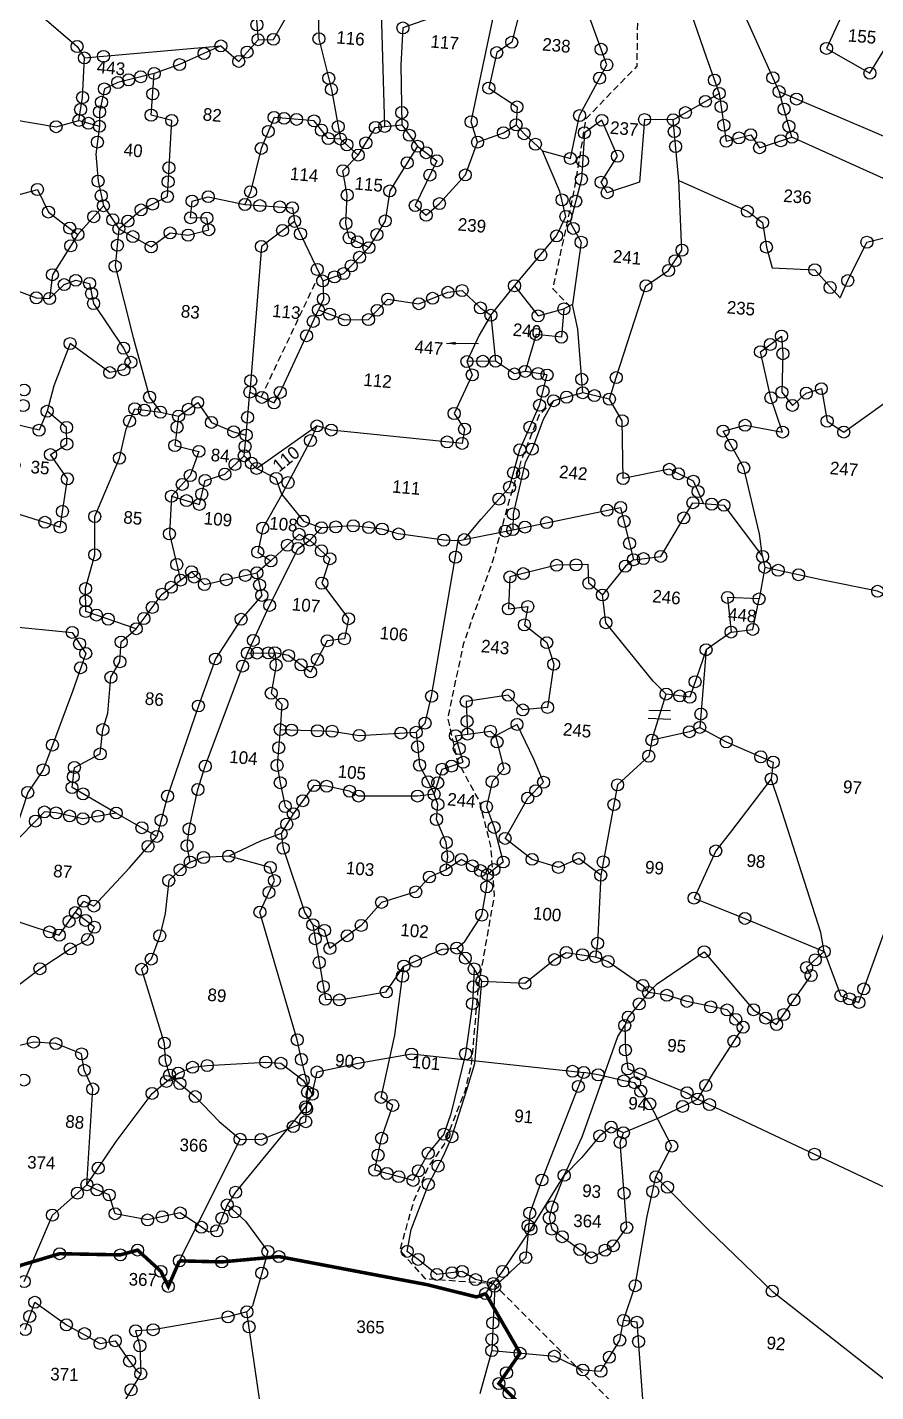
# Model space of a CAD drawing. Header units: metres. Extents: x 289133 to 292218, y 2093453 to 2100632.
# Drawn here: x 290503 to 291142, y 2096785 to 2097813 of the extents above; entities that cross this region are included whole.
import ezdxf
from ezdxf.enums import TextEntityAlignment as Align

# ---------------------------------------------------------------- set-up
doc = ezdxf.new("R2010")
doc.units = ezdxf.units.M
doc.header["$MEASUREMENT"] = 0
doc.linetypes.add('DASHED', pattern=[0.75, 0.5, -0.25])
for name, color, linetype in [('LINE_FOOTPATH', 1, 'DASHED'), ('OFF', 1, 'Continuous'), ('OTHERS', 1, 'Continuous'), ('POLY_PARCEL', 6, 'Continuous'), ('SYM_ARROW', 1, 'Continuous'), ('SYM_STONE', 1, 'Continuous'), ('TEXT_PARCEL', 7, 'Continuous'), ('V_BOUND_LINE', 7, 'Continuous')]:
    doc.layers.add(name, color=color, linetype=linetype)
doc.styles.get("Standard").update_dxf_attribs({"font": 'simplex.shx'})
doc.styles.add('TEXT_MAP', font='', dxfattribs={"height": 1.8})
doc.styles.get('TEXT_MAP').set_extended_font_data('Kruti Dev 050')
doc.dimstyles.get("Standard").update_dxf_attribs({"dimtxt": 0.18, "dimasz": 0.18, "dimexe": 0.18, "dimexo": 0.0625, "dimgap": 0.09, "dimtad": 0, "dimtih": 1, "dimtoh": 1, "dimdec": 4, "dimzin": 0, "dimdsep": 46, "dimtxsty": 'Standard', "dimcen": 0.09, "dimadec": 0, "dimazin": 0, "dimtfac": 1, "dimtdec": 4, "dimtofl": 0, "dimtmove": 0, "dimatfit": 3, "dimfxl": 1, "dimtolj": 1, "dimtzin": 0, "dimarcsym": 0})

# ---------------------------------------------------------------- blocks, each defined once
blk = doc.blocks.new('STONE')
blk.add_circle((0, 0), 0.851)
blk = doc.blocks.new('TEXTARROW')
blk.add_leader([(0.04, -0.01), (8.68, -0.01)], dimstyle='Standard', override={"dimtxt": 2.5, "dimasz": 2.5, "dimexe": 1.25, "dimexo": 0.625, "dimgap": 0.625, "dimtad": 1, "dimtih": 0, "dimtoh": 0, "dimzin": 8, "dimcen": 2.5, "dimtofl": 1})

msp = doc.modelspace()

# ---------------------------------------------------------------- linework, layer by layer
for centre in [(290507.7, 2097048.5), (290524.6, 2097047.3), (290543.9, 2097039.6), (290682.5, 2097033.4), (290792.3, 2097039.5), (290545.9, 2097027.2), (290616.7, 2097025.1), (290627.4, 2097029.5), (290638.5, 2097030.8), (290694, 2097032.5), (290721.2, 2097026), (290752, 2097032.7), (290913.5, 2097026.5), (290921.9, 2097025.6), (290932.8, 2097023.8), (290500.5, 2097019.9), (290552.3, 2097013.2), (290607.8, 2097018.8), (290710.8, 2097019.7), (290917.9, 2097015.1), (290952.1, 2097019.2), (290960.3, 2097017.8), (290597, 2097009.8), (290717.5, 2097009.2), (290964.8, 2097011.5), (290712.5, 2096999.7), (290971.6, 2097001.9), (290988.2, 2096970.1), (290556.5, 2096953.6), (290547.9, 2096941), (290890.5, 2096944.6), (290976.3, 2096947), (290540.8, 2096934.7), (290555.5, 2096937.1), (290564.7, 2096933.3), (290659.8, 2096935.4), (290973.9, 2096935.9), (290985, 2096939.1), (290653.6, 2096925.8), (290659.3, 2096920.6), (290522, 2096918.2), (290569.1, 2096919.2), (290593.6, 2096914.5), (290604.6, 2096916.9), (290618.2, 2096919.8), (290649.6, 2096915.8), (290880.1, 2096910.1), (290881.3, 2096919.7), (290634.1, 2096909), (290645.7, 2096906.3), (290684.2, 2096890.8), (290878.3, 2096886.1), (290679.5, 2096874.5), (290500.8, 2096868.1), (290854.9, 2096864.5), (290960.7, 2096865), (291063.9, 2096860.9), (290508.7, 2096852.5), (290504.9, 2096841.8), (290654.2, 2096841.5), (290668.4, 2096845.3), (290951.9, 2096838.8), (290501.5, 2096832), (290532.5, 2096835.5), (290546.1, 2096828.9), (290584.6, 2096831), (290597.8, 2096831.8), (290670, 2096834), (290853.5, 2096836.9), (290962.1, 2096837.5), (290557.9, 2096821.5), (290569.3, 2096823.5), (290587.8, 2096819.7), (290852.8, 2096824.7), (290949, 2096823.9), (290963.2, 2096822.9), (290580.1, 2096808.2), (290852.7, 2096816.1), (290899.8, 2096811.8), (290941.2, 2096811.1), (290588.5, 2096798.7), (290921.2, 2096801.5), (290934.8, 2096800.6), (290581.2, 2096786.6)]:
    msp.add_circle(centre, 4.51)
at = {"layer": 'LINE_FOOTPATH', "ltscale": 10, "flags": 128}
for points in [[(290963, 2097875.8), (290961.9, 2097783.5), (290923.5, 2097743.8), (290914.7, 2097690.4), (290898.6, 2097615.9), (290911.2, 2097602.9)], [(290679.2, 2097534.2), (290723, 2097626.9)], [(290899.2, 2097531.5), (290888.4, 2097520.8), (290875, 2097487.2), (290864.8, 2097452.9), (290853.6, 2097411.5), (290831.2, 2097348), (290819.5, 2097292.6), (290826.7, 2097260.4), (290843.2, 2097230), (290851.8, 2097196.1), (290854.5, 2097158.7), (290842.4, 2097089.8), (290837.3, 2097031.6), (290832.3, 2097011.3), (290816.8, 2096971.5), (290804.9, 2096954.5), (290793.8, 2096928.3), (290783.4, 2096891.7), (290802.3, 2096870.4), (290853.8, 2096866.6)], [(290853.8, 2096866.6), (290952.4, 2096768)]]:
    msp.add_lwpolyline(points, dxfattribs=at)
at = {"layer": 'OFF'}
msp.add_lwpolyline([(290973.3, 2097275.9), (290984, 2097310.6)], dxfattribs=at)
at = {"layer": 'OTHERS'}
for points in [[(290987.2, 2097298), (290971, 2097298.2)], [(290987.5, 2097291.4), (290970.4, 2097292.1)]]:
    msp.add_lwpolyline(points, dxfattribs=at)
at = {"layer": 'POLY_PARCEL'}
for p, q in [((290507.7, 2097048.5), (290486.9, 2097043.3)), ((290524.6, 2097047.3), (290507.7, 2097048.5)), ((290543.9, 2097039.6), (290524.6, 2097047.3)), ((290545.9, 2097027.2), (290543.9, 2097039.6)), ((290752, 2097032.7), (290792.3, 2097039.5)), ((290792.3, 2097039.5), (290921.9, 2097025.6)), ((290552.3, 2097013.2), (290545.9, 2097027.2)), ((290616.7, 2097025.1), (290627.4, 2097029.5)), ((290627.4, 2097029.5), (290638.5, 2097030.8)), ((290638.5, 2097030.8), (290682.5, 2097033.4)), ((290682.5, 2097033.4), (290694, 2097032.5)), ((290694, 2097032.5), (290710.8, 2097019.7)), ((290721.2, 2097026), (290752, 2097032.7)), ((290597, 2097009.8), (290607.8, 2097018.8)), ((290607.8, 2097018.8), (290616.7, 2097025.1)), ((290710.8, 2097019.7), (290717.5, 2097009.2)), ((290717.5, 2097009.2), (290721.2, 2097026)), ((290921.9, 2097025.6), (290890.5, 2096944.6)), ((290932.8, 2097023.8), (290921.9, 2097025.6)), ((290952.1, 2097019.2), (290932.8, 2097023.8)), ((290960.3, 2097017.8), (290952.1, 2097019.2)), ((290971.6, 2097001.9), (290960.3, 2097017.8)), ((290547.9, 2096941), (290552.3, 2097013.2)), ((290570, 2096973.6), (290597, 2097009.8)), ((290717.5, 2097009.2), (290712.5, 2096999.7)), ((290712.5, 2096999.7), (290659.8, 2096935.4)), ((290988.2, 2096970.1), (290971.6, 2097001.9)), ((290556.5, 2096953.6), (290570, 2096973.6)), ((290976.3, 2096947), (290988.2, 2096970.1)), ((290547.9, 2096941), (290556.5, 2096953.6)), ((290969.8, 2096917.4), (290976.3, 2096947)), ((290976.3, 2096947), (291015.1, 2096907.7)), ((290976.3, 2096947), (290976.3, 2096947)), ((290522, 2096918.2), (290547.9, 2096941)), ((290555.5, 2096937.1), (290547.9, 2096941)), ((290564.7, 2096933.3), (290555.5, 2096937.1)), ((290659.8, 2096935.4), (290653.6, 2096925.8)), ((290890.5, 2096944.6), (290881.3, 2096919.7)), ((290569.1, 2096919.2), (290564.7, 2096933.3)), ((290653.6, 2096925.8), (290645.7, 2096906.3)), ((290653.6, 2096925.8), (290667.2, 2096913.5)), ((290500.8, 2096868.1), (290522, 2096918.2)), ((290593.6, 2096914.5), (290569.1, 2096919.2)), ((290618.2, 2096919.8), (290593.6, 2096914.5)), ((290634.1, 2096909), (290618.2, 2096919.8)), ((290881.3, 2096919.7), (290878.3, 2096886.1)), ((290960.7, 2096865), (290969.8, 2096917.4)), ((290639.8, 2096905.3), (290634.1, 2096909)), ((290645.7, 2096906.3), (290639.8, 2096905.3)), ((290667.2, 2096913.5), (290684.2, 2096890.8)), ((291015.1, 2096907.7), (291063.9, 2096860.9)), ((290684.2, 2096890.8), (290679.5, 2096874.5)), ((290878.3, 2096886.1), (290854.9, 2096864.5)), ((290679.5, 2096874.5), (290672.6, 2096849.7)), ((290854.9, 2096864.5), (290852.7, 2096816.1)), ((290951.9, 2096838.8), (290960.7, 2096865)), ((291063.9, 2096860.9), (291158.1, 2096786.8)), ((290501.5, 2096832), (290508.7, 2096852.5)), ((290508.7, 2096852.5), (290532.5, 2096835.5)), ((290668.4, 2096845.3), (290654.2, 2096841.5)), ((290672.6, 2096849.7), (290668.4, 2096845.3)), ((290682.6, 2096747.1), (290668.4, 2096845.3)), ((290532.5, 2096835.5), (290557.9, 2096821.5)), ((290654.2, 2096841.5), (290597.8, 2096831.8)), ((290949, 2096823.9), (290951.9, 2096838.8)), ((290962.1, 2096837.5), (290951.9, 2096838.8)), ((290968.2, 2096755.4), (290962.1, 2096837.5)), ((290557.9, 2096821.5), (290569.3, 2096823.5)), ((290569.3, 2096823.5), (290580.1, 2096808.2)), ((290597.8, 2096831.8), (290584.6, 2096831)), ((290584.6, 2096831), (290587.8, 2096819.7)), ((290934.8, 2096800.6), (290949, 2096823.9)), ((290587.8, 2096819.7), (290588.5, 2096798.7)), ((290852.7, 2096816.1), (290843.7, 2096783.5)), ((290852.7, 2096816.1), (290899.8, 2096811.8)), ((290899.8, 2096811.8), (290921.2, 2096801.5)), ((290580.1, 2096808.2), (290585.2, 2096801.2)), ((290585.2, 2096801.2), (290588.5, 2096798.7)), ((290921.2, 2096801.5), (290934.8, 2096800.6)), ((290588.5, 2096798.7), (290574.9, 2096775.9))]:
    msp.add_line(p, q, dxfattribs=at)
for points in [[(290461.5, 2097949.8), (290468, 2097934.8), (290492.2, 2097879.9), (290501.6, 2097831.6), (290540.5, 2097798.3), (290546, 2097789.7)], [(291069, 2097764.3), (291023.3, 2097866.1), (291090.5, 2097885.6), (291096.7, 2097914.7), (291059.6, 2097942.6), (290993.4, 2097920.3)], [(290842, 2097726.3), (290837.2, 2097741.6), (290852.2, 2097812.8), (290863.5, 2097866.1), (290870, 2097909.9), (290865.4, 2097927), (290856.5, 2097926.5), (290853.1, 2097917.1), (290841.2, 2097906.7), (290830.9, 2097890.5), (290830.3, 2097877.8), (290816.7, 2097823.2), (290785.8, 2097812.3), (290784.2, 2097784.3), (290785.1, 2097739.2)], [(290772.1, 2097738.1), (290769.1, 2097842.3), (290792.4, 2097851.7), (290782.7, 2097872.3), (290767, 2097888.6)], [(290909.9, 2097881.8), (290893.7, 2097882.8), (290888.6, 2097874.8), (290879.7, 2097848), (290867.7, 2097801.5), (290856.4, 2097793.7), (290850.5, 2097767), (290871.7, 2097752.8), (290871, 2097739.3)], [(290890.9, 2097719.8), (290911.9, 2097714), (290918.8, 2097746.3), (290939.3, 2097784.5), (290923.3, 2097828.7), (290910.5, 2097869), (290909.9, 2097881.8)], [(290633.7, 2097850.4), (290672.7, 2097853.6), (290676.8, 2097803.4)], [(290995.6, 2097856.6), (290994.4, 2097847.9), (291014, 2097790.4), (291024, 2097763)], [(290676.8, 2097803.4), (290688.3, 2097803.7), (290710.7, 2097843.1), (290721.8, 2097839)], [(290721.8, 2097839), (290722.6, 2097804.2), (290732, 2097766), (290738.8, 2097728.6)], [(290546, 2097789.7), (290648.8, 2097798.7)], [(290648.8, 2097798.7), (290617.7, 2097784.7), (290598.6, 2097778)], [(290648.8, 2097798.7), (290662.2, 2097787.1), (290676.8, 2097803.4)], [(290541.9, 2097742.6), (290544.7, 2097759.9), (290546, 2097789.7)], [(290598.6, 2097778), (290571.2, 2097771.2), (290561.1, 2097766.4), (290557.4, 2097749.1), (290557.3, 2097738.2)], [(290572, 2097661.1), (290588.7, 2097675.2), (290608.5, 2097685.3), (290611.8, 2097742.6), (290596.3, 2097746.6), (290598.6, 2097778)], [(290357.7, 2097752.3), (290366.3, 2097759.4), (290382.9, 2097753.2), (290399.1, 2097753), (290418.8, 2097741.2), (290448.9, 2097726.2), (290473.7, 2097742.4), (290492.2, 2097743.4), (290524.7, 2097737.9), (290541.9, 2097742.6)], [(290989.3, 2097743.2), (291024, 2097763)], [(291024, 2097763), (291029.2, 2097726.9), (291047.6, 2097731.9), (291054.3, 2097722.1), (291078.7, 2097730)], [(291078.7, 2097730), (291069, 2097764.3)], [(291069, 2097764.3), (291173.2, 2097720), (291183.6, 2097712.5)], [(290541.9, 2097742.6), (290557.3, 2097738.2)], [(290557.3, 2097738.2), (290554.6, 2097717.3), (290556.3, 2097696.9), (290560.3, 2097678.4)], [(290738.8, 2097728.6), (290729.6, 2097729), (290718.9, 2097742.3), (290688.8, 2097744.9), (290679.2, 2097721.6), (290671.1, 2097688.9), (290666.9, 2097679.3)], [(290752.2, 2097716.5), (290765.1, 2097737.4), (290772.1, 2097738.1)], [(290772.1, 2097738.1), (290785.1, 2097739.2)], [(290785.1, 2097739.2), (290796.9, 2097723.2)], [(290842, 2097726.3), (290861.5, 2097733.3), (290871, 2097739.3)], [(290871, 2097739.3), (290877, 2097732.6), (290890.9, 2097719.8)], [(290989.3, 2097743.2), (290967.7, 2097743.3), (290964, 2097696.2), (290939.6, 2097688.2), (290935, 2097696.1), (290947.3, 2097715.7), (290935.6, 2097742.7), (290922.4, 2097733.3), (290920.2, 2097698.3), (290911.6, 2097665.7), (290920, 2097650.9), (290913.5, 2097604.1)], [(290993.5, 2097697.4), (290989.3, 2097743.2)], [(290752.2, 2097716.5), (290738.8, 2097728.6)], [(290796.9, 2097723.2), (290811.3, 2097712.3), (290795.1, 2097678.5), (290803.3, 2097671.2), (290813.3, 2097680), (290832.8, 2097701.6), (290842, 2097726.3)], [(290993.5, 2097697.4), (291045.1, 2097674.2), (291056.6, 2097665.8), (291059.4, 2097647.2), (291063.8, 2097631.5), (291095.9, 2097630.1), (291115, 2097608.9), (291120.7, 2097622), (291135.1, 2097650.9), (291163.8, 2097658.3), (291159.8, 2097678.8), (291147.5, 2097698.8), (291078.7, 2097730)], [(290760.2, 2097646.8), (290745.4, 2097654.2), (290742.9, 2097665), (290743.9, 2097686.4), (290740.6, 2097704.7), (290752.2, 2097716.5)], [(290796.9, 2097723.2), (290775.9, 2097689.5), (290772.5, 2097666.9), (290760.2, 2097646.8)], [(290869.8, 2097618.1), (290901.5, 2097655.6), (290908.5, 2097670.3), (290904, 2097689.2), (290890.9, 2097719.8)], [(290941.3, 2097532.7), (290946.4, 2097548.9), (290968.8, 2097618.1), (290985.8, 2097629.6), (290995.9, 2097644.9), (290993.5, 2097697.4)], [(290478.9, 2097685.3), (290489.8, 2097684.9), (290510.7, 2097690.6), (290519, 2097673.6), (290541.2, 2097656.7)], [(290624.1, 2097656.2), (290639.6, 2097660.3), (290638.3, 2097669.1), (290626, 2097669.3), (290627.1, 2097681.9), (290639.3, 2097685.2), (290666.9, 2097679.3)], [(290541.2, 2097656.7), (290560.3, 2097678.4)], [(290560.3, 2097678.4), (290572, 2097661.1)], [(290666.9, 2097679.3), (290702.6, 2097676.9), (290704.3, 2097666.6)], [(290704.3, 2097666.6), (290679.3, 2097647.7), (290670.6, 2097538)], [(290704.3, 2097666.6), (290725.4, 2097621.7)], [(290541.2, 2097656.7), (290521.9, 2097626.4), (290519.8, 2097608.5)], [(290572, 2097661.1), (290569.2, 2097632.8), (290582.8, 2097579.2), (290595.1, 2097534.2), (290603.3, 2097522.9)], [(290572, 2097661.1), (290596.3, 2097647.3), (290610.5, 2097657.9), (290624.1, 2097656.2)], [(290725.4, 2097621.7), (290741.3, 2097627.3), (290760.2, 2097646.8)], [(290477.7, 2097634), (290487.7, 2097628.8), (290491.1, 2097616), (290509.8, 2097609), (290519.8, 2097608.5)], [(290519.8, 2097608.5), (290530.9, 2097619), (290539.5, 2097622.2), (290549.9, 2097619.9), (290552.9, 2097604.7), (290575.5, 2097571.1), (290581.1, 2097560.5), (290575.8, 2097554.8), (290565.1, 2097552.7), (290535.3, 2097574.6), (290522.9, 2097542.8), (290518, 2097523.6)], [(290725.4, 2097621.7), (290726, 2097608), (290722.2, 2097599.9)], [(290722.2, 2097599.9), (290741.8, 2097592.4), (290759.9, 2097592.6), (290774.4, 2097608), (290797.9, 2097604.6), (290819.7, 2097613.2), (290830.4, 2097614.5), (290844.2, 2097601.4), (290852.1, 2097595.9)], [(290852.1, 2097595.9), (290869.8, 2097618.1)], [(290869.8, 2097618.1), (290887.6, 2097595.4), (290907, 2097600.7)], [(290913.5, 2097604.1), (290907, 2097600.7)], [(290921.2, 2097537.5), (290917.5, 2097585.3), (290913.5, 2097604.1)], [(290670.6, 2097538), (290688.8, 2097529.9), (290693.5, 2097537.8), (290722.2, 2097599.9)], [(290852.1, 2097595.9), (290843.3, 2097580.9), (290834, 2097561)], [(290852.1, 2097595.9), (290855.6, 2097561.3)], [(290907, 2097600.7), (290905.1, 2097579.4), (290886, 2097581.5), (290877.8, 2097553.6)], [(291056.6, 2097414.2), (291054.2, 2097431.2), (291042.4, 2097481), (291026.8, 2097508.7), (291043.4, 2097513), (291071.6, 2097507.9), (291062.8, 2097533.8), (291054.9, 2097568.4), (291070.8, 2097580.2), (291071.9, 2097566.9), (291071.1, 2097537.9), (291079, 2097528), (291089.5, 2097537.2), (291100.8, 2097540.6), (291105.2, 2097516), (291117.7, 2097507.9), (291162.7, 2097540), (291174.3, 2097550.9)], [(290834, 2097561), (290838, 2097551), (290824.4, 2097521.9), (290832.2, 2097510.2), (290830.4, 2097499.4), (290731.9, 2097509.4), (290721.1, 2097512.5)], [(290832, 2097426.9), (290844.7, 2097442.3), (290866.1, 2097466.3), (290873.9, 2097494.6), (290888.7, 2097528.1), (290894.3, 2097550.9), (290877.8, 2097553.6)], [(290855.6, 2097561.3), (290834, 2097561)], [(290877.8, 2097553.6), (290869.7, 2097551.7), (290855.6, 2097561.3)], [(290667.8, 2097505.7), (290670.6, 2097538)], [(290921.2, 2097537.5), (290899.2, 2097531.5), (290891.3, 2097517.3), (290883.2, 2097495.1), (290877.9, 2097485.1), (290868.8, 2097446.3), (290868.5, 2097434.4)], [(290941.3, 2097532.7), (290921.2, 2097537.5)], [(291012.1, 2097454.1), (291004.5, 2097470.9), (290986.4, 2097479.9), (290951.5, 2097472.9), (290950.9, 2097516.4), (290941.3, 2097532.7)], [(290483.3, 2097504.6), (290492.2, 2097499.3), (290497.6, 2097482.9), (290487.4, 2097452.1), (290490.3, 2097445.3), (290497.8, 2097445.9), (290527.8, 2097436.3), (290533.2, 2097472.7), (290520.5, 2097490.9), (290532.8, 2097498.9), (290532.6, 2097511.4), (290518, 2097523.6)], [(290518, 2097523.6), (290511.9, 2097509.3), (290494.6, 2097513.5)], [(290585.1, 2097359.8), (290547.1, 2097372.8), (290546.9, 2097390), (290553.8, 2097415.5), (290553.8, 2097444.3), (290572.4, 2097488.2), (290577.4, 2097510.1), (290584, 2097525.4), (290603.3, 2097522.9)], [(290603.3, 2097522.9), (290616.9, 2097520)], [(290616.9, 2097520), (290631.3, 2097530.3), (290641.6, 2097515.2), (290658.4, 2097508.2)], [(290616.9, 2097520), (290614.1, 2097497.7), (290632.2, 2097493.4), (290625.7, 2097475.1), (290611.6, 2097459.6)], [(290675.7, 2097480.5), (290721.1, 2097512.5)], [(290721.1, 2097512.5), (290716.2, 2097501.5), (290694.6, 2097460.8)], [(290658.4, 2097508.2), (290667.8, 2097505.7)], [(290666.4, 2097490.1), (290667.8, 2097505.7)], [(290611.6, 2097459.6), (290632.6, 2097453.4), (290636.9, 2097471.5), (290651.8, 2097476.3), (290666.4, 2097490.1)], [(290675.7, 2097480.5), (290666.4, 2097490.1)], [(290694.6, 2097460.8), (290690.4, 2097473), (290675.7, 2097480.5)], [(290611.6, 2097459.6), (290610, 2097431.2), (290618.5, 2097396.4)], [(290694.6, 2097460.8), (290680.3, 2097435.6), (290676.5, 2097417.5), (290686.5, 2097410.9)], [(290694.6, 2097460.8), (290710.9, 2097440.9), (290724.5, 2097435.9)], [(290868.5, 2097434.4), (290949.7, 2097451.2), (290959.4, 2097411.7)], [(290959.4, 2097411.7), (290979.9, 2097414.3), (291004.1, 2097454.7), (291012.1, 2097454.1)], [(291012.1, 2097454.1), (291027.5, 2097452.8), (291056.6, 2097414.2)], [(290686.5, 2097410.9), (290707.6, 2097431), (290715.8, 2097426.6)], [(290724.5, 2097435.9), (290715.8, 2097426.6)], [(290827.5, 2097425.9), (290816.5, 2097426.5), (290782.6, 2097431.2), (290770.2, 2097434.9), (290748.4, 2097437.3), (290724.5, 2097435.9)], [(290832, 2097426.9), (290868.5, 2097434.4)], [(290668.7, 2097341.4), (290685.5, 2097377.4), (290706.9, 2097420.3), (290715.8, 2097426.6)], [(290715.8, 2097426.6), (290730.8, 2097412.5), (290724.8, 2097394.1), (290744.9, 2097367.3), (290741.8, 2097352.2), (290728.9, 2097350.7), (290716.3, 2097327.2), (290699.8, 2097339.6), (290689.4, 2097341.7)], [(290795.8, 2097281.8), (290802.5, 2097288.7), (290807.4, 2097308.9), (290827.5, 2097425.9)], [(290827.5, 2097425.9), (290832, 2097426.9)], [(290686.5, 2097410.9), (290675.9, 2097401.9)], [(290936, 2097385.2), (290925.8, 2097394), (290925.3, 2097408.1), (290901.5, 2097407.6), (290866.4, 2097398.8), (290865.2, 2097374.7), (290879.8, 2097376.5), (290877.3, 2097362.7), (290894.1, 2097349.3), (290899.3, 2097333), (290894.7, 2097300.5), (290876, 2097298.6), (290865.1, 2097309.7), (290833.5, 2097305), (290834.5, 2097280.4)], [(290959.4, 2097411.7), (290953.3, 2097406.9), (290936, 2097385.2)], [(291056.6, 2097414.2), (291058.2, 2097406)], [(290675.9, 2097401.9), (290679.6, 2097384.9), (290664, 2097366.9), (290644.6, 2097337), (290631.9, 2097301.6), (290608.7, 2097233.8), (290600.5, 2097203.4)], [(290618.5, 2097396.4), (290626.7, 2097402.7), (290636.4, 2097393.1), (290675.9, 2097401.9)], [(291058.2, 2097406), (291053.9, 2097382.2)], [(291162.2, 2097379.3), (291143.2, 2097388), (291101.8, 2097396.4), (291058.2, 2097406)], [(290585.1, 2097359.8), (290604.5, 2097385.8), (290618.5, 2097396.4)], [(290437.1, 2097377.2), (290450.9, 2097363.7), (290463.2, 2097374), (290486.3, 2097361.9), (290536.9, 2097357), (290547, 2097341.2), (290537, 2097312.6), (290522, 2097272.2), (290515, 2097253.5), (290503.4, 2097236.5), (290489.8, 2097195.1)], [(290984, 2097310.6), (290974.2, 2097320.3), (290938.6, 2097364.3), (290936, 2097385.2)], [(291053.9, 2097382.2), (291030.2, 2097383.4), (291032.8, 2097357.3)], [(291032.8, 2097357.3), (291049.2, 2097359.3), (291053.9, 2097382.2)], [(290570, 2097221), (290536.7, 2097240.1), (290538.5, 2097255.3), (290557.9, 2097265.5), (290559.9, 2097283.8), (290563.7, 2097296.2), (290566, 2097323.2), (290572.8, 2097334.9), (290573.7, 2097349.8), (290585.1, 2097359.8)], [(291032.8, 2097357.3), (291014, 2097344)], [(290625.7, 2097184), (290623.3, 2097196.4), (290624.9, 2097209), (290631.5, 2097238.7), (290637, 2097256.3), (290668.7, 2097341.4)], [(290668.7, 2097341.4), (290689.4, 2097341.7)], [(290689.4, 2097341.7), (290690.3, 2097332.4), (290686.7, 2097311.2), (290694.7, 2097303), (290693.5, 2097283.8)], [(291014, 2097344), (291001.8, 2097308.2), (290984, 2097310.6)], [(291014, 2097344), (291009.3, 2097285.5)], [(290934.7, 2097174.1), (290918.2, 2097186.8), (290902.9, 2097180), (290883, 2097186.1), (290862.7, 2097201.9), (290879.8, 2097232.3), (290891.7, 2097244.2), (290884.4, 2097261.6), (290871.7, 2097287.7), (290855.6, 2097279.1)], [(291009.3, 2097285.5), (291001.5, 2097282.2), (290973.3, 2097275.9)], [(291009.3, 2097285.5), (291029.2, 2097274.5), (291064.6, 2097259.3), (291063.1, 2097246.7)], [(290693.5, 2097283.8), (290691.1, 2097256.8), (290693.5, 2097243.8), (290697.2, 2097225.9), (290703.3, 2097220.5)], [(290693.5, 2097283.8), (290732.5, 2097282.6), (290752.9, 2097279.4), (290795.8, 2097281.8)], [(290795.8, 2097281.8), (290798.4, 2097257), (290804.8, 2097244.5), (290809.3, 2097235.2)], [(290809.3, 2097235.2), (290815.3, 2097254), (290831.2, 2097259.2), (290825.4, 2097279.2), (290834.5, 2097280.4)], [(290834.5, 2097280.4), (290851.7, 2097282.6), (290855.6, 2097279.1)], [(290855.6, 2097279.1), (290861.8, 2097254.3), (290853, 2097244.6), (290848.7, 2097225.6), (290854.4, 2097210.2), (290861.3, 2097184.1), (290849.5, 2097174.6)], [(290973.3, 2097275.9), (290970.9, 2097263.8), (290947.4, 2097242.2), (290934.7, 2097174.1)], [(291103, 2097116.6), (291115.5, 2097083.4), (291129.1, 2097078.3), (291132.7, 2097088.5), (291172.7, 2097198.8), (291191.7, 2097254.5), (291197.4, 2097264.5)], [(291063.1, 2097246.7), (291033.2, 2097207.6), (291021.3, 2097192.4), (291005, 2097156.9), (291043.3, 2097141.6), (291103, 2097116.6)], [(291103, 2097116.6), (291100.3, 2097130.9), (291069.3, 2097228.1), (291063.1, 2097246.7)], [(290809.3, 2097235.2), (290796.8, 2097233.8), (290752.4, 2097233.8), (290745.7, 2097237.4), (290728.4, 2097241.2), (290718.8, 2097241.6), (290703.3, 2097220.5)], [(290818.3, 2097178.1), (290819.6, 2097188.1), (290818.4, 2097198.8), (290811.1, 2097216.1), (290812.1, 2097227.5), (290809.3, 2097235.2)], [(290570, 2097221), (290544.9, 2097216.7), (290524.7, 2097221.1), (290515.9, 2097221.8), (290489.8, 2097195.1)], [(290600.5, 2097203.4), (290570, 2097221)], [(290703.3, 2097220.5), (290694.1, 2097205.5)], [(290539.2, 2097146), (290545.6, 2097154.6), (290553.2, 2097150.9), (290580, 2097179.7), (290600.5, 2097203.4)], [(290694.1, 2097205.5), (290678.6, 2097199.8), (290654.7, 2097188.5)], [(290694.1, 2097205.5), (290695.7, 2097194.4), (290712.1, 2097145.9), (290718, 2097136.9)], [(290625.7, 2097184), (290618.1, 2097178.1), (290609.5, 2097170.1), (290606.9, 2097145.2), (290602.8, 2097128.5), (290596.4, 2097111), (290589.1, 2097103.3), (290606.2, 2097047.7), (290606.8, 2097034.5), (290610.2, 2097023.6), (290629.5, 2097007.4), (290647.6, 2096988.7), (290663.2, 2096975.3)], [(290654.7, 2097188.5), (290635.7, 2097187.5), (290625.7, 2097184)], [(290663.2, 2096975.3), (290679, 2096975.2), (290712.7, 2096988.5), (290714.3, 2097016.1), (290709.4, 2097035.4), (290706.3, 2097050.2), (290678.2, 2097146.4), (290689.1, 2097170.1), (290686, 2097180), (290654.7, 2097188.5)], [(290849.5, 2097174.6), (290829.8, 2097186), (290818.3, 2097178.1)], [(290818.3, 2097178.1), (290805.8, 2097172.8), (290795.5, 2097161.6), (290769.8, 2097153.7), (290754.4, 2097136.3), (290730.9, 2097119), (290726.8, 2097132.6), (290718, 2097136.9)], [(290826.4, 2097119.3), (290832.5, 2097124.2), (290845.2, 2097144.1), (290848.9, 2097165.3), (290849.5, 2097174.6)], [(290934.7, 2097174.1), (290932.4, 2097122.9), (290930.9, 2097112.7)], [(290466.5, 2097154.6), (290498.1, 2097138.6), (290527.1, 2097129), (290539.2, 2097146)], [(290411.7, 2097040.1), (290454, 2097013.1), (290473.7, 2097026.7), (290478.2, 2097077.7), (290512.6, 2097103.7), (290535.4, 2097118.6), (290548.4, 2097125.8), (290553.6, 2097135), (290539.2, 2097146)], [(290718, 2097136.9), (290727.5, 2097080.7), (290738, 2097080.2), (290773.3, 2097086.3), (290786.5, 2097105.7)], [(290786.5, 2097105.7), (290795.2, 2097109.3), (290815.3, 2097118.5), (290826.4, 2097119.3)], [(290826.4, 2097119.3), (290832.8, 2097111.7), (290839.5, 2097103.6)], [(290845.3, 2097094.3), (290877.7, 2097092.8), (290900, 2097110.6), (290908.8, 2097116), (290930.9, 2097112.7)], [(290930.9, 2097112.7), (290940.3, 2097109.2), (290966.4, 2097091.1), (290970.8, 2097085.8)], [(290970.8, 2097085.8), (290977.1, 2097092.4), (291012.6, 2097116.5), (291049.8, 2097072.8), (291067.1, 2097061.6), (291093.1, 2097098.6), (291089.7, 2097104.6), (291103, 2097116.6)], [(290793.5, 2096944.3), (290764.6, 2096951.9), (290769.8, 2096976), (290778.2, 2097000.8), (290769.4, 2097006.8), (290779.7, 2097053.8), (290786.5, 2097105.7)], [(290839.5, 2097103.6), (290838.1, 2097077.4), (290833, 2097039.6), (290822, 2096994.4), (290816.7, 2096979.1), (290804.9, 2096964.7), (290793.5, 2096944.3)], [(290845.3, 2097094.3), (290839.5, 2097103.6)], [(290805, 2096941.3), (290816.6, 2096963.2), (290822.7, 2096977.2), (290833.7, 2097011.8), (290839.9, 2097032.4), (290845.3, 2097094.3)], [(290970.8, 2097085.8), (290955.5, 2097067.3), (290952.8, 2097061)], [(291007.7, 2097005.6), (291019.5, 2097025.2), (291041.9, 2097059.7), (291029.9, 2097072.7), (290999.6, 2097079.1), (290984.5, 2097083.7), (290970.8, 2097085.8)], [(290907.2, 2096948.1), (290920.7, 2096977.2), (290947.6, 2097052.7), (290952.8, 2097061)], [(290952.8, 2097061), (290953.3, 2097042.5), (290955.1, 2097028.3), (290999.7, 2097010.3), (291007.7, 2097005.6)], [(291007.7, 2097005.6), (290978.3, 2096991.1), (290951.8, 2096980.2)], [(291007.7, 2097005.6), (291095.7, 2096964), (291214.8, 2096907.8)], [(290907.2, 2096948.1), (290898, 2096924.3), (290896, 2096916.1), (290897.9, 2096907.6), (290927.6, 2096886), (290944.3, 2096895.1), (290954.3, 2096908.7), (290949.4, 2096972.9), (290951.8, 2096980.2)], [(290951.8, 2096980.2), (290942.5, 2096984.5), (290934, 2096977.8), (290920.2, 2096961.4), (290907.2, 2096948.1)], [(290617.6, 2096883.7), (290663.2, 2096975.3)], [(290853.8, 2096866.6), (290860.8, 2096875.7), (290882.1, 2096907.6), (290907.2, 2096948.1)], [(290853.8, 2096866.6), (290840.5, 2096869.6), (290830.5, 2096875.8), (290811.4, 2096873.5), (290797.4, 2096884.8), (290789.1, 2096890.8), (290791.9, 2096907.3), (290805, 2096941.3)], [(290848.1, 2096859), (290853.8, 2096866.6)]]:
    msp.add_lwpolyline(points, dxfattribs=at)
msp.add_lwpolyline([(291121.6, 2097833.7), (291104.7, 2097796.9), (291137.4, 2097778.2), (291159.4, 2097814.1)], close=True, dxfattribs=at)
at = {"layer": 'V_BOUND_LINE', "const_width": 2.65}
for points in [[(290617.6, 2096883.7), (290609.2, 2096864.4), (290603.6, 2096875.8), (290586.1, 2096891.8), (290573.1, 2096888.2), (290527.4, 2096889.1), (290498, 2096880.3), (290484.3, 2096870.2), (290440.6, 2096810.7)], [(290848.1, 2096859), (290841.2, 2096856.5), (290804.3, 2096865.7), (290692.5, 2096886.9), (290649.5, 2096882.9), (290617.6, 2096883.7)], [(291252.4, 2096451.3), (291172.3, 2096522.6), (291159.9, 2096535.8), (291112.1, 2096577), (291049.1, 2096626.3), (290946.6, 2096703.3), (290921.5, 2096728.2), (290865.7, 2096784), (290858.1, 2096791.3), (290874, 2096814.1), (290848.1, 2096859)]]:
    msp.add_lwpolyline(points, dxfattribs=at)

# ---------------------------------------------------------------- block references
at = {"layer": 'SYM_ARROW', "xscale": 2.791438101820972, "yscale": 2.791438101820972, "zscale": 2.791438101820972, "rotation": 359.8798309107396}
msp.add_blockref('TEXTARROW', (290818.5, 2097574.8), dxfattribs=at)
at = {"layer": 'SYM_STONE', "xscale": 5.299400462306718, "yscale": 5.299400462306718, "zscale": 5.299400462306718, "rotation": 354.9656378856341}
for p in [(290675.9, 2097814.6), (290676.8, 2097803.4), (290688.3, 2097803.7), (290722.6, 2097804.2), (290785.8, 2097812.3), (290540.5, 2097798.3), (290648.8, 2097798.7), (290668.5, 2097794.1), (290856.4, 2097793.7), (290867.7, 2097801.5), (290935, 2097796.2), (291104.7, 2097796.9), (290546, 2097789.7), (290560.4, 2097790.9), (290617.7, 2097784.7), (290636.1, 2097793), (290662.2, 2097787.1), (290939.3, 2097784.5), (290579.3, 2097773.2), (290588.5, 2097775.5), (290598.6, 2097778), (290730, 2097774.4), (290933.9, 2097774.5), (291020.3, 2097773), (291064.3, 2097774.8), (291137.4, 2097778.2), (290561.1, 2097766.4), (290571.2, 2097771.2), (290597.5, 2097762.6), (290732, 2097766), (290850.5, 2097767), (291024, 2097763), (291069, 2097764.3), (290544.7, 2097759.9), (290558.9, 2097756.3), (290871.7, 2097752.8), (291013.5, 2097757), (291025.4, 2097753), (291082.1, 2097758.7), (290541.9, 2097742.6), (290543.2, 2097750.9), (290557.4, 2097749.1), (290596.3, 2097746.6), (290611.8, 2097742.6), (290688.8, 2097744.9), (290696.3, 2097744.2), (290705.8, 2097743.4), (290718.9, 2097742.3), (290784.9, 2097748.6), (290837.2, 2097741.6), (290918.8, 2097746.3), (290935.6, 2097742.7), (290967.7, 2097743.3), (290989.3, 2097743.2), (290998.5, 2097748.5), (291072.7, 2097751.1), (290524.7, 2097737.9), (290549.1, 2097740.5), (290557.3, 2097738.2), (290684.5, 2097734.4), (290724.5, 2097735.3), (290737.1, 2097738), (290765.1, 2097737.4), (290772.1, 2097738.1), (290785.1, 2097739.2), (290790.7, 2097731.5), (290861.5, 2097733.3), (290871, 2097739.3), (290877, 2097732.6), (290922.4, 2097733.3), (290990.1, 2097734.2), (291027.4, 2097739), (291047.6, 2097731.9), (291076.4, 2097738.2), (290555.8, 2097726.3), (290679.2, 2097721.6), (290729.6, 2097729), (290738.8, 2097728.6), (290743.7, 2097724.2), (290757.9, 2097725.7), (290796.9, 2097723.2), (290842, 2097726.3), (290885.6, 2097724.7), (290991.1, 2097723), (291029.2, 2097726.9), (291038.8, 2097729.5), (291054.3, 2097722.1), (291070.3, 2097727.3), (291078.7, 2097730), (290752.2, 2097716.5), (290803.4, 2097718.3), (290811.3, 2097712.3), (290911.9, 2097714), (290921.1, 2097712), (290947.3, 2097715.7), (290609.7, 2097707), (290740.6, 2097704.7), (290789.1, 2097710.8), (290806.1, 2097701.5), (290832.8, 2097701.6), (290510.7, 2097690.6), (290556.3, 2097696.9), (290609.1, 2097696.5), (290920.2, 2097698.3), (290935, 2097696.1), (290558.7, 2097685.9), (290608.5, 2097685.3), (290627.1, 2097681.9), (290639.3, 2097685.2), (290671.1, 2097688.9), (290743.9, 2097686.4), (290775.9, 2097689.5), (290813.3, 2097680), (290905.6, 2097682.8), (290915.9, 2097681.8), (290939.6, 2097688.2), (290519, 2097673.6), (290553.1, 2097670.1), (290560.3, 2097678.4), (290588.7, 2097675.2), (290597.4, 2097679.6), (290666.9, 2097679.3), (290678.1, 2097678.5), (290693.1, 2097677.5), (290702.6, 2097676.9), (290795.1, 2097678.5), (290803.3, 2097671.2), (290908.5, 2097670.3), (291045.1, 2097674.2), (290535, 2097661.5), (290567.4, 2097667.8), (290572, 2097661.1), (290578.8, 2097666.8), (290626, 2097669.3), (290638.3, 2097669.1), (290639.6, 2097660.3), (290695.2, 2097659.8), (290704.3, 2097666.6), (290742.9, 2097665), (290772.5, 2097666.9), (290914.1, 2097661.3), (291056.6, 2097665.8), (290541.2, 2097656.7), (290582.5, 2097655.1), (290610.5, 2097657.9), (290624.1, 2097656.2), (290708.7, 2097657.2), (290745.4, 2097654.2), (290751.5, 2097651.2), (290766.2, 2097656.6), (290901.5, 2097655.6), (290920, 2097650.9), (291135.1, 2097650.9), (290535.8, 2097648.2), (290570.9, 2097648.6), (290596.3, 2097647.3), (290679.3, 2097647.7), (290753.2, 2097639.6), (290760.2, 2097646.8), (290889.6, 2097641.4), (290995.9, 2097644.9), (291059.4, 2097647.2), (290569.2, 2097632.8), (290721.3, 2097630.4), (290746.9, 2097633.1), (290985.8, 2097629.6), (290990.7, 2097637), (291095.9, 2097630.1), (290521.9, 2097626.4), (290530.9, 2097619), (290539.5, 2097622.2), (290549.9, 2097619.9), (290725.4, 2097621.7), (290734.3, 2097624.8), (290741.3, 2097627.3), (291120.7, 2097622), (290509.8, 2097609), (290519.8, 2097608.5), (290551.4, 2097612.3), (290808.2, 2097608.7), (290819.7, 2097613.2), (290830.4, 2097614.5), (290869.8, 2097618.1), (290968.8, 2097618.1), (291107.4, 2097616.8), (290552.9, 2097604.7), (290722.2, 2097599.9), (290726, 2097608), (290766.5, 2097599.6), (290774.4, 2097608), (290797.9, 2097604.6), (290844.2, 2097601.4), (290907, 2097600.7), (290718.3, 2097591.3), (290730.6, 2097596.7), (290741.8, 2097592.4), (290759.9, 2097592.6), (290852.1, 2097595.9), (290887.6, 2097595.4), (290713.3, 2097580.5), (290886, 2097581.5), (290905.1, 2097579.4), (291070.8, 2097580.2), (290535.3, 2097574.6), (290575.5, 2097571.1), (291054.9, 2097568.4), (291062.4, 2097573.9), (290581.1, 2097560.5), (290834, 2097561), (290845.9, 2097561.2), (290855.6, 2097561.3), (291071.9, 2097566.9), (290565.1, 2097552.7), (290575.8, 2097554.8), (290671.3, 2097546.6), (290838, 2097551), (290869.7, 2097551.7), (290877.8, 2097553.6), (290887.6, 2097552), (290894.3, 2097550.9), (290920.4, 2097547.7), (290946.4, 2097548.9), (290500.6, 2097539.6), (290670.6, 2097538), (290693.5, 2097537.8), (290891.3, 2097538.7), (290921.2, 2097537.5), (291071.1, 2097537.9), (291089.5, 2097537.2), (291100.8, 2097540.6), (290500, 2097527.9), (290595.1, 2097534.2), (290631.3, 2097530.3), (290679.7, 2097534), (290688.8, 2097529.9), (290888.7, 2097528.1), (290899.2, 2097531.5), (290909, 2097534.2), (290930, 2097535.4), (290941.3, 2097532.7), (291062.8, 2097533.8), (291079, 2097528), (290518, 2097523.6), (290580, 2097516.2), (290584, 2097525.4), (290591.2, 2097524.4), (290603.3, 2097522.9), (290616.9, 2097520), (290624.4, 2097525.1), (290668.9, 2097519), (290824.4, 2097521.9), (290950.9, 2097516.4), (291105.2, 2097516), (290511.9, 2097509.3), (290532.6, 2097511.4), (290615.8, 2097511.6), (290641.6, 2097515.2), (290658.4, 2097508.2), (290667.8, 2097505.7), (290721.1, 2097512.5), (290731.9, 2097509.4), (290832.2, 2097510.2), (290881.4, 2097511.5), (291026.8, 2097508.7), (291043.4, 2097513), (291071.6, 2097507.9), (291117.7, 2097507.9), (290532.8, 2097498.9), (290614.1, 2097497.7), (290667, 2097497), (290716.2, 2097501.5), (290819.1, 2097500.5), (290830.4, 2097499.4), (290883.2, 2097495.1), (291032.8, 2097498.1), (290520.5, 2097490.9), (290572.4, 2097488.2), (290632.2, 2097493.4), (290666.4, 2097490.1), (290873.9, 2097494.6), (290625.7, 2097475.1), (290651.8, 2097476.3), (290659.4, 2097483.5), (290671.7, 2097484.6), (290675.7, 2097480.5), (290869.1, 2097477.3), (290875.9, 2097476.6), (290986.4, 2097479.9), (290993.2, 2097476.5), (291042.4, 2097481), (290533.2, 2097472.7), (290619.7, 2097468.5), (290636.9, 2097471.5), (290690.4, 2097473), (290699.4, 2097469.9), (290866.1, 2097466.3), (290951.5, 2097472.9), (291004.5, 2097470.9), (290611.6, 2097459.6), (290622.9, 2097456.3), (290634.4, 2097461.1), (290858.1, 2097457.4), (291004.1, 2097454.7), (291008, 2097463.1), (290529.5, 2097448.1), (290553.8, 2097444.3), (290632.6, 2097453.4), (290868.8, 2097446.3), (290939.4, 2097449.1), (290949.7, 2097451.2), (291018.3, 2097453.6), (291027.5, 2097452.8), (290516.3, 2097440), (290527.8, 2097436.3), (290680.3, 2097435.6), (290710.9, 2097440.9), (290724.5, 2097435.9), (290735.2, 2097436.5), (290748.4, 2097437.3), (290760.1, 2097436), (290770.2, 2097434.9), (290868.5, 2097434.4), (290877.7, 2097436.3), (290894, 2097439.7), (290952.3, 2097440.6), (290997.2, 2097443.2), (290610, 2097431.2), (290707.6, 2097431), (290715.8, 2097426.6), (290782.6, 2097431.2), (290816.5, 2097426.5), (290832, 2097426.9), (290862.9, 2097433.3), (290956.4, 2097424.1), (290553.8, 2097415.5), (290676.5, 2097417.5), (290698.9, 2097422.7), (290706.9, 2097420.3), (290724.5, 2097418.5), (290825.4, 2097413.7), (290979.9, 2097414.3), (291056.6, 2097414.2), (290615.6, 2097408.2), (290626.7, 2097402.7), (290686.5, 2097410.9), (290730.8, 2097412.5), (290901.5, 2097407.6), (290916.2, 2097407.9), (290953.3, 2097406.9), (290959.4, 2097411.7), (290966.9, 2097412.6), (291058.2, 2097406), (291068.3, 2097403.8), (290618.5, 2097396.4), (290628.7, 2097398.7), (290636.4, 2097393.1), (290652.8, 2097396.7), (290667.2, 2097399.9), (290675.9, 2097401.9), (290677.9, 2097392.8), (290724.8, 2097394.1), (290866.4, 2097398.8), (290876.4, 2097401.3), (290925.8, 2097394), (291083.7, 2097400.4), (290546.9, 2097390), (290604.5, 2097385.8), (290611.4, 2097391), (290679.6, 2097384.9), (290936, 2097385.2), (291030.2, 2097383.4), (291053.9, 2097382.2), (291143.2, 2097388), (290547, 2097380.7), (290547.1, 2097372.8), (290597.1, 2097375.8), (290685.5, 2097377.4), (290865.2, 2097374.7), (290879.8, 2097376.5), (290555.1, 2097370.1), (290564, 2097367), (290590.8, 2097367.5), (290664, 2097366.9), (290744.9, 2097367.3), (290877.3, 2097362.7), (290938.6, 2097364.3), (290536.9, 2097357), (290585.1, 2097359.8), (290741.8, 2097352.2), (291032.8, 2097357.3), (291049.2, 2097359.3), (290542.4, 2097348.4), (290547, 2097341.2), (290573.7, 2097349.8), (290668.7, 2097341.4), (290673.2, 2097351), (290676, 2097341.5), (290684.6, 2097341.6), (290689.4, 2097341.7), (290728.9, 2097350.7), (290894.1, 2097349.3), (291014, 2097344), (290572.8, 2097334.9), (290644.6, 2097337), (290665.1, 2097331.7), (290690.3, 2097332.4), (290699.8, 2097339.6), (290709.1, 2097332.6), (290721.4, 2097336.7), (290899.3, 2097333), (290543.2, 2097330.4), (290566, 2097323.2), (290716.3, 2097327.2), (290686.7, 2097311.2), (290984, 2097310.6), (291005.8, 2097319.9), (290631.9, 2097301.6), (290694.7, 2097303), (290807.4, 2097308.9), (290833.5, 2097305), (290865.1, 2097309.7), (290894.7, 2097300.5), (290994.2, 2097309.2), (291001.8, 2097308.2), (290834.1, 2097290), (290876, 2097298.6), (291010.1, 2097295.5), (290559.9, 2097283.8), (290693.5, 2097283.8), (290702, 2097283.5), (290721.5, 2097282.9), (290732.5, 2097282.6), (290752.9, 2097279.4), (290784.3, 2097281.2), (290795.8, 2097281.8), (290802.5, 2097288.7), (290834.5, 2097280.4), (290851.7, 2097282.6), (290871.7, 2097287.7), (291001.5, 2097282.2), (291009.3, 2097285.5), (290522, 2097272.2), (290692.3, 2097270.1), (290796.9, 2097270.9), (290825.4, 2097279.2), (290828.2, 2097269.5), (290856.7, 2097274.5), (290973.3, 2097275.9), (291029.2, 2097274.5), (290557.9, 2097265.5), (290831.2, 2097259.2), (290970.9, 2097263.8), (291055.2, 2097263.3), (291064.6, 2097259.3), (290515, 2097253.5), (290538.5, 2097255.3), (290637, 2097256.3), (290691.1, 2097256.8), (290798.4, 2097257), (290815.3, 2097254), (290822.5, 2097256.3), (290861.8, 2097254.3), (290536.7, 2097240.1), (290537.7, 2097248.3), (290631.5, 2097238.7), (290693.5, 2097243.8), (290718.8, 2097241.6), (290728.4, 2097241.2), (290804.8, 2097244.5), (290812, 2097243.8), (290853, 2097244.6), (290891.7, 2097244.2), (290947.4, 2097242.2), (291063.1, 2097246.7), (290503.4, 2097236.5), (290545, 2097235.4), (290608.7, 2097233.8), (290710.4, 2097230.2), (290745.7, 2097237.4), (290752.4, 2097233.8), (290796.8, 2097233.8), (290809.3, 2097235.2), (290879.8, 2097232.3), (290885.8, 2097237.8), (290515.9, 2097221.8), (290524.7, 2097221.1), (290534.9, 2097218.8), (290556.2, 2097218.6), (290570, 2097221), (290697.2, 2097225.9), (290703.3, 2097220.5), (290812.1, 2097227.5), (290848.7, 2097225.6), (290944.7, 2097227.3), (290509.1, 2097214.9), (290544.9, 2097216.7), (290589.3, 2097209.9), (290603.8, 2097215.5), (290624.9, 2097209), (290698.4, 2097212.6), (290811.1, 2097216.1), (290854.4, 2097210.2), (290600.5, 2097203.4), (290694.1, 2097205.5), (290818.4, 2097198.8), (290862.7, 2097201.9), (290594, 2097195.9), (290623.3, 2097196.4), (290635.7, 2097187.5), (290654.7, 2097188.5), (290695.7, 2097194.4), (290819.6, 2097188.1), (290918.2, 2097186.8), (291021.3, 2097192.4), (290618.1, 2097178.1), (290625.7, 2097184), (290686, 2097180), (290818.3, 2097178.1), (290829.8, 2097186), (290838.1, 2097181.2), (290844.2, 2097177.6), (290854.3, 2097178.4), (290861.3, 2097184.1), (290883, 2097186.1), (290902.9, 2097180), (290936.6, 2097184.2), (290609.5, 2097170.1), (290689.1, 2097170.1), (290805.8, 2097172.8), (290849.5, 2097174.6), (290934.7, 2097174.1), (290685, 2097161.2), (290795.5, 2097161.6), (290848.9, 2097165.3), (291005, 2097156.9), (290539.2, 2097146), (290545.6, 2097154.6), (290553.2, 2097150.9), (290678.2, 2097146.4), (290712.1, 2097145.9), (290769.8, 2097153.7), (290534.5, 2097139.4), (290546.9, 2097140.1), (290718, 2097136.9), (290754.4, 2097136.3), (290845.2, 2097144.1), (291043.3, 2097141.6), (290519.8, 2097131.4), (290527.1, 2097129), (290548.4, 2097125.8), (290553.6, 2097135), (290602.8, 2097128.5), (290719.8, 2097126.3), (290726.8, 2097132.6), (290743.9, 2097128.6), (290535.4, 2097118.6), (290730.9, 2097119), (290815.3, 2097118.5), (290826.4, 2097119.3), (290908.8, 2097116), (290932.4, 2097122.9), (291012.6, 2097116.5), (291103, 2097116.6), (290596.4, 2097111), (290722.8, 2097108.4), (290786.5, 2097105.7), (290795.2, 2097109.3), (290832.8, 2097111.7), (290900, 2097110.6), (290921, 2097114.2), (290930.9, 2097112.7), (290940.3, 2097109.2), (291089.7, 2097104.6), (291096.2, 2097110.4), (290512.6, 2097103.7), (290589.1, 2097103.3), (290785.5, 2097098.1), (290839.5, 2097103.6), (290845.3, 2097094.3), (291093.1, 2097098.6), (290725.9, 2097090.3), (290773.3, 2097086.3), (290838.8, 2097090.2), (290877.7, 2097092.8), (290966.4, 2097091.1), (290970.8, 2097085.8), (291132.7, 2097088.5), (290727.5, 2097080.7), (290738, 2097080.2), (290838.1, 2097077.4), (290963.7, 2097077.2), (290984.5, 2097083.7), (290999.6, 2097079.1), (291017.5, 2097075), (291080.2, 2097080.3), (291115.5, 2097083.4), (291122, 2097081), (291129.1, 2097078.3), (290955.5, 2097067.3), (291029.9, 2097072.7), (291036.4, 2097065.6), (291049.8, 2097072.8), (291058.9, 2097066.5), (291072.5, 2097069.2), (290952.8, 2097061), (291041.9, 2097059.7), (291067.1, 2097061.6), (290606.2, 2097047.7), (290706.3, 2097050.2), (291035, 2097049.1), (290606.8, 2097034.5), (290709.4, 2097035.4), (290833, 2097039.6), (290953.3, 2097042.5), (290610.2, 2097023.6), (290955.1, 2097028.3), (290964.3, 2097024.5), (290617.9, 2097017.2), (291013.8, 2097015.8), (290629.5, 2097007.4), (290714, 2097010.8), (290769.4, 2097006.8), (290999.7, 2097010.3), (291007.7, 2097005.6), (290713.3, 2096998.2), (290778.2, 2097000.8), (290996.4, 2097000), (291016.6, 2097001.4), (290703.3, 2096984.8), (290712.7, 2096988.5), (290942.5, 2096984.5), (290663.2, 2096975.3), (290679, 2096975.2), (290769.8, 2096976), (290816.7, 2096979.1), (290822.7, 2096977.2), (290934, 2096977.8), (290949.4, 2096972.9), (290951.8, 2096980.2), (290767.1, 2096963.3), (290804.9, 2096964.7), (291095.7, 2096964), (290764.6, 2096951.9), (290797.5, 2096951.5), (290812.3, 2096955.1), (290773.8, 2096949.5), (290782.7, 2096947.1), (290793.5, 2096944.3), (290805, 2096941.3), (290907.2, 2096948.1), (290952.3, 2096934.6), (290898, 2096924.3), (290896, 2096916.1), (290882.1, 2096907.6), (290897.9, 2096907.6), (290905.7, 2096901.9), (290954.3, 2096908.7), (290527.4, 2096889.1), (290586.1, 2096891.8), (290789.1, 2096890.8), (290919.1, 2096892.2), (290938, 2096891.7), (290944.3, 2096895.1), (290573.1, 2096888.2), (290617.6, 2096883.7), (290649.5, 2096882.9), (290692.5, 2096886.9), (290797.4, 2096884.8), (290927.6, 2096886), (290603.6, 2096875.8), (290811.4, 2096873.5), (290822.8, 2096874.8), (290830.5, 2096875.8), (290840.5, 2096869.6), (290860.8, 2096875.7), (290609.2, 2096864.4), (290848.1, 2096859), (290853.8, 2096866.6), (290874, 2096814.1), (290863.8, 2096799.4), (290858.1, 2096791.3), (290865.7, 2096784)]:
    msp.add_blockref('STONE', p, dxfattribs=at)

# ---------------------------------------------------------------- texts
at = {"layer": 'TEXT_PARCEL', "style": 'TEXT_MAP'}
for s, height, rotation, p in [('116', 9.54, 354.9656, (290746.4, 2097804.5)), ('155', 9.54, 354.9656, (291131.5, 2097805.9)), ('117', 9.54, 354.9656, (290817.3, 2097801.4)), ('238', 9.54, 354.9656, (290901.4, 2097799.2)), ('443', 9.54, 354.9656, (290566.1, 2097782.2)), ('82', 9.54, 354.9656, (290642.3, 2097746.8)), ('237', 9.54, 354.9656, (290952.4, 2097736.5)), ('40', 9.54, 354.9656, (290582.8, 2097720.1)), ('114', 9.54, 354.9656, (290711.5, 2097701.8)), ('115', 9.54, 354.9656, (290760.1, 2097694.4)), ('236', 9.54, 354.9656, (291082.9, 2097685.2)), ('239', 9.54, 354.9656, (290837.8, 2097663.6)), ('241', 9.54, 354.9656, (290954.6, 2097639.6)), ('83', 9.54, 354.9656, (290625.8, 2097598.5)), ('113', 9.54, 354.9656, (290698.1, 2097598.5)), ('235', 9.54, 354.9656, (291040.3, 2097601.2)), ('240', 9.54, 354.9656, (290879.2, 2097584.3)), ('447', 9.54, 354.9656, (290805.3, 2097571.5)), ('112', 9.54, 354.9656, (290766.8, 2097546.7)), ('84', 9.54, 354.9656, (290648.3, 2097490.3)), ('110', 9.54, 39.1175, (290697.8, 2097487.7)), ('35', 9.54, 354.9656, (290512.7, 2097481.2)), ('242', 9.54, 354.9656, (290914.1, 2097477.3)), ('247', 9.54, 354.9656, (291117.9, 2097480.2)), ('111', 9.54, 354.9656, (290788.4, 2097466.2)), ('85', 9.54, 354.9656, (290582.5, 2097443.3)), ('109', 9.54, 354.9656, (290646.6, 2097442.3)), ('108', 9.54, 354.9656, (290695.9, 2097438.5)), ('246', 9.54, 354.9656, (290984.3, 2097383.6)), ('107', 9.54, 354.9656, (290712.9, 2097377.5)), ('448', 9.54, 354.9656, (291041.3, 2097370)), ('106', 9.54, 354.9656, (290779.1, 2097355.9)), ('243', 9.54, 354.9656, (290855.3, 2097346)), ('86', 9.54, 354.9656, (290598.7, 2097306.8)), ('245', 9.54, 354.9656, (290917, 2097283.3)), ('104', 9.54, 354.9656, (290665.8, 2097262.7)), ('105', 9.54, 354.9656, (290747.4, 2097251.6)), ('97', 9.54, 354.9656, (291124.2, 2097240.4)), ('244', 9.54, 354.9656, (290829.9, 2097230.7)), ('87', 9.54, 354.9656, (290529.7, 2097177)), ('103', 9.54, 354.9656, (290753.6, 2097179)), ('99', 9.54, 354.9656, (290975.2, 2097179.8)), ('98', 9.54, 354.9656, (291051.6, 2097184.8)), ('100', 9.54, 354.9656, (290894.4, 2097144.8)), ('102', 9.54, 354.9656, (290794.6, 2097132.3)), ('89', 9.54, 354.9656, (290645.8, 2097083.7)), ('95', 9.54, 354.9656, (290991.9, 2097045.7)), ('90', 9.54, 354.9656, (290741.9, 2097034.4)), ('101', 9.54, 354.9656, (290803.3, 2097032.9)), ('94', 9.54, 354.9656, (290962.6, 2097002)), ('91', 9.54, 354.9656, (290876.8, 2096992.5)), ('88', 9.54, 354.9656, (290538.8, 2096988.3)), ('366', 9.53, 358.1979, (290628.3, 2096970.8)), ('374', 9.53, 358.1979, (290513.6, 2096957.7)), ('93', 9.54, 354.9656, (290927.9, 2096936.2)), ('364', 9.53, 358.1979, (290924.7, 2096913.7)), ('367', 9.53, 358.1979, (290590, 2096869.6)), ('365', 9.53, 358.1979, (290761.4, 2096833.9)), ('92', 9.54, 354.9656, (291066.7, 2096821.5)), ('371', 9.53, 358.1979, (290531, 2096798.2))]:
    msp.add_text(s, height=height, rotation=rotation, dxfattribs=at).set_placement(p, align=Align.MIDDLE)

doc.saveas('drawing.dxf')
